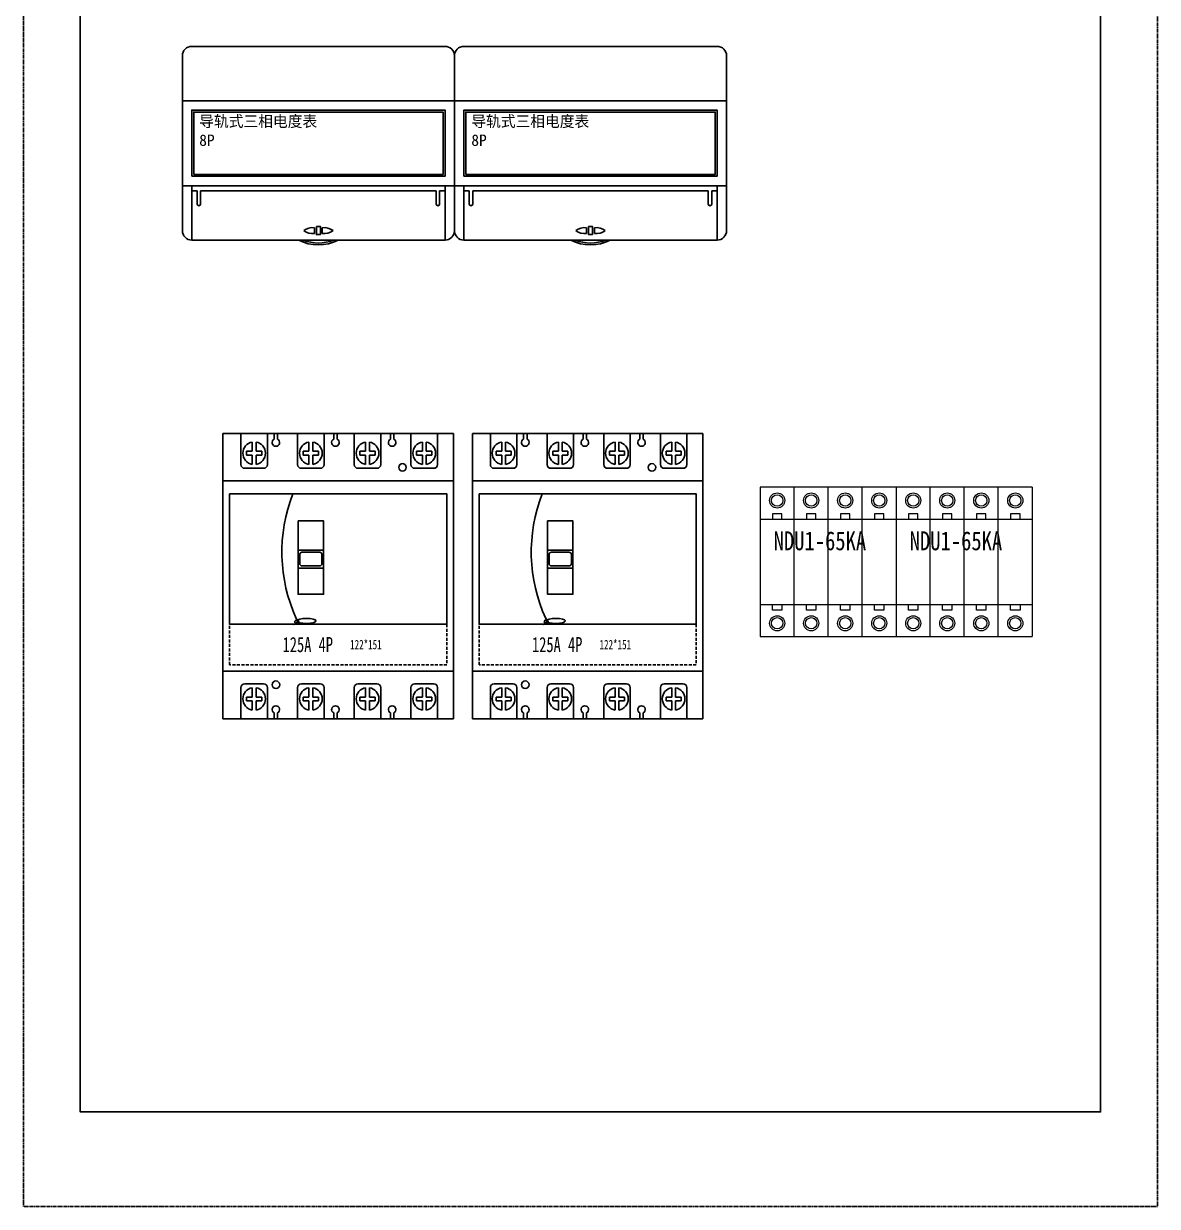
# Model space of a CAD drawing. Extents: x 395574 to 396174, y 303886 to 305086.
# Drawn here: x 395574 to 396174, y 303886 to 304511 of the extents above; entities that cross this region are included whole.
import ezdxf
from ezdxf.enums import TextEntityAlignment as Align

# ---------------------------------------------------------------- set-up
doc = ezdxf.new("R2010")
doc.units = 0
doc.header["$MEASUREMENT"] = 0
doc.linetypes.add('DASHED', pattern=[0.75, 0.5, -0.25])
doc.linetypes.add('HIDDEN2', pattern=[4.7625, 3.175, -1.5875])
for name, color, linetype in [('E-UNIV-NOTE', 6, 'Continuous'), ('元件', 7, 'Continuous'), ('布置图', 30, 'Continuous')]:
    doc.layers.add(name, color=color, linetype=linetype)
doc.styles.add('GH-CZC', font='', dxfattribs={"width": 0.7})
doc.styles.add('宋体', font='', dxfattribs={"width": 0.8})
doc.styles.get('GH-CZC').set_extended_font_data('SimSun')
doc.styles.get('宋体').set_extended_font_data('NSimSun')

# ---------------------------------------------------------------- blocks, each defined once
blk = doc.blocks.new('Manufacturer光辉PartName电能表Series导轨式ShellFrameLimitingCurrentRemarkPartTypeMinCurrent1MaxCurrent500PolesMinPower0MaxPower0LibType2DelFlgfalseUpdateDate')
for p, q in [((-67, -24.65), (-64.15, -24.65)), ((-62.36, -24.65), (-31, -24.65)), ((62.36, -24.65), (-31, -24.65)), ((67, -24.65), (64.15, -24.65)), ((-2.07, -45.68), (-2.07, -44.19)), ((-2.07, -45.68), (-2.07, -47.17)), ((2.07, -45.68), (2.07, -44.19)), ((2.07, -45.68), (2.07, -47.17))]:
    blk.add_line(p, q)
blk.add_lwpolyline([(-67, -50.72), (67, -50.72, 0.414214), (72, -45.72), (72, 46.78, 0.414214), (67, 51.78), (-67, 51.78, 0.414214), (-72, 46.78), (-72, -45.72, 0.414214)], format="xyb", close=True)
for points in [[(-72, -21.97), (72, -21.97), (72, 23.03), (-72, 23.03)], [(-67, -16.97), (67, -16.97), (67, 18.03), (-67, 18.03)], [(-66, -15.97), (66, -15.97), (66, 17.03), (-66, 17.03)], [(-67, -50.72), (67, -50.72), (67, -21.97), (-67, -21.97)], [(-1.05, -43.51), (1.05, -43.51), (1.05, -47.85), (-1.05, -47.85)]]:
    blk.add_lwpolyline(points, close=True)
for points in [[(-64.15, -31.68), (-64.15, -24.65)], [(-62.36, -24.65), (-62.36, -31.68)], [(62.36, -24.65), (62.36, -31.68)], [(64.15, -31.68), (64.15, -24.65)]]:
    blk.add_lwpolyline(points)
for centre, radius, start, end in [((-63.26, -31.68), 0.9, 180, 0), ((63.26, -31.68), 0.9, 180, 0), ((-3.11, -51.85), 7.73, 82.24885, 127.05814), ((-3.11, -39.52), 7.73, 232.94186, 277.75115), ((3.11, -51.85), 7.73, 52.94186, 97.75115), ((3.11, -39.52), 7.73, 262.24885, 307.05814), ((0, -30.87), 22.43, 242.26894, 297.73106), ((0, -30.87), 21.43, 247.88718, 292.11282)]:
    blk.add_arc(centre, radius, start, end)
at = {"insert": (-63.07, 15.13), "char_height": 6, "width": 68.4463, "attachment_point": 1}
blk.add_mtext('导轨式三相电度表\\P8P', dxfattribs=at)
blk = doc.blocks.new('Manufacturer光辉PartName塑壳断路器Series4PShellFrameLimitingCurrentRemarkPartTypeMinCurrent16MaxCurrent125Poles4PMinPower0MaxPower0LibType2DelFlgfalseUpdateDate')
at = {"layer": '元件', "color": 0, "transparency": 33554687}
for p, q in [((-51.5, 75.5), (-51.5, 59)), ((-37.5, 75.5), (-37.5, 59)), ((-33.9, 72.43), (-33.9, 75.5)), ((-32.1, 72.43), (-32.1, 75.5)), ((-21.5, 75.5), (-21.5, 59)), ((-7.5, 75.5), (-7.5, 59)), ((-2.4, 72.43), (-2.4, 75.5)), ((-0.6, 72.43), (-0.6, 75.5)), ((8.5, 75.5), (8.5, 59)), ((22.5, 75.5), (22.5, 59)), ((27.6, 72.43), (27.6, 75.5)), ((29.4, 72.43), (29.4, 75.5)), ((38.5, 75.5), (38.5, 59)), ((52.5, 75.5), (52.5, 59)), ((-45.5, 66), (-45.5, 70.92)), ((-43.5, 66), (-43.5, 70.92)), ((-15.5, 66), (-15.5, 70.92)), ((-13.5, 66), (-13.5, 70.92)), ((14.5, 66), (14.5, 70.92)), ((16.5, 66), (16.5, 70.92)), ((44.5, 66), (44.5, 70.92)), ((46.5, 66), (46.5, 70.92)), ((-48.5, 64), (-48.5, 66)), ((-48.5, 66), (-45.5, 66)), ((-48.5, 64), (-45.5, 64)), ((-45.5, 59.08), (-45.5, 64)), ((-43.5, 66), (-40.5, 66)), ((-43.5, 64), (-40.5, 64)), ((-43.5, 59.08), (-43.5, 64)), ((-40.5, 64), (-40.5, 66)), ((-18.5, 66), (-15.5, 66)), ((-18.5, 64), (-18.5, 66)), ((-18.5, 64), (-15.5, 64)), ((-15.5, 59.08), (-15.5, 64)), ((-13.5, 66), (-10.5, 66)), ((-13.5, 59.08), (-13.5, 64)), ((-13.5, 64), (-10.5, 64)), ((-10.5, 64), (-10.5, 66)), ((11.5, 64), (11.5, 66)), ((11.5, 66), (14.5, 66)), ((11.5, 64), (14.5, 64)), ((14.5, 59.08), (14.5, 64)), ((16.5, 66), (19.5, 66)), ((16.5, 64), (19.5, 64)), ((16.5, 59.08), (16.5, 64)), ((19.5, 64), (19.5, 66)), ((41.5, 64), (41.5, 66)), ((41.5, 66), (44.5, 66)), ((41.5, 64), (44.5, 64)), ((44.5, 59.08), (44.5, 64)), ((46.5, 66), (49.5, 66)), ((46.5, 64), (49.5, 64)), ((46.5, 59.08), (46.5, 64)), ((49.5, 64), (49.5, 66)), ((-39.5, 57), (-49.5, 57)), ((-9.5, 57), (-19.5, 57)), ((20.5, 57), (10.5, 57)), ((50.5, 57), (40.5, 57)), ((-61, 50.39), (61, 50.39)), ((-61, -50.39), (61, -50.39)), ((-51.5, -75.5), (-51.5, -59)), ((-39.5, -57), (-49.5, -57)), ((-45.5, -59.08), (-45.5, -64)), ((-43.5, -59.08), (-43.5, -64)), ((-37.5, -75.5), (-37.5, -59)), ((-21.5, -75.5), (-21.5, -59)), ((-9.5, -57), (-19.5, -57)), ((-15.5, -59.08), (-15.5, -64)), ((-13.5, -59.08), (-13.5, -64)), ((-7.5, -75.5), (-7.5, -59)), ((8.5, -75.5), (8.5, -59)), ((20.5, -57), (10.5, -57)), ((14.5, -59.08), (14.5, -64)), ((16.5, -59.08), (16.5, -64)), ((22.5, -75.5), (22.5, -59)), ((38.5, -75.5), (38.5, -59)), ((50.5, -57), (40.5, -57)), ((44.5, -59.08), (44.5, -64)), ((46.5, -59.08), (46.5, -64)), ((52.5, -75.5), (52.5, -59)), ((-48.5, -64), (-45.5, -64)), ((-48.5, -64), (-48.5, -66)), ((-48.5, -66), (-45.5, -66)), ((-45.5, -66), (-45.5, -70.92)), ((-43.5, -64), (-40.5, -64)), ((-43.5, -66), (-40.5, -66)), ((-43.5, -66), (-43.5, -70.92)), ((-40.5, -64), (-40.5, -66)), ((-18.5, -64), (-18.5, -66)), ((-18.5, -64), (-15.5, -64)), ((-18.5, -66), (-15.5, -66)), ((-15.5, -66), (-15.5, -70.92)), ((-13.5, -64), (-10.5, -64)), ((-13.5, -66), (-13.5, -70.92)), ((-13.5, -66), (-10.5, -66)), ((-10.5, -64), (-10.5, -66)), ((11.5, -64), (14.5, -64)), ((11.5, -64), (11.5, -66)), ((11.5, -66), (14.5, -66)), ((14.5, -66), (14.5, -70.92)), ((16.5, -64), (19.5, -64)), ((16.5, -66), (19.5, -66)), ((16.5, -66), (16.5, -70.92)), ((19.5, -64), (19.5, -66)), ((41.5, -64), (41.5, -66)), ((41.5, -64), (44.5, -64)), ((41.5, -66), (44.5, -66)), ((44.5, -66), (44.5, -70.92)), ((46.5, -64), (49.5, -64)), ((46.5, -66), (46.5, -70.92)), ((46.5, -66), (49.5, -66)), ((49.5, -64), (49.5, -66)), ((-33.9, -72.43), (-33.9, -75.5)), ((-32.1, -72.43), (-32.1, -75.5)), ((-2.4, -72.43), (-2.4, -75.5)), ((-0.6, -72.43), (-0.6, -75.5)), ((27.6, -72.43), (27.6, -75.5)), ((29.4, -72.43), (29.4, -75.5))]:
    blk.add_line(p, q, dxfattribs=at)
for points in [[(-61, -75.5), (-61, 75.5)], [(-61, 75.5), (61, 75.5)], [(61, 75.5), (61, -75.5)], [(61, -75.5), (-61, -75.5)]]:
    blk.add_lwpolyline(points, dxfattribs=at)
for points in [[(-57.5, 43.5), (57.5, 43.5), (57.5, -25.5), (-57.5, -25.5)], [(-21.22, 29.14), (-7.78, 29.14), (-7.78, -9.6), (-21.22, -9.6)], [(-21.22, 13.76), (-7.78, 13.76), (-7.78, 4.24), (-21.22, 4.24)]]:
    blk.add_lwpolyline(points, close=True, dxfattribs=at)
blk.add_lwpolyline([(-19.19, 12.61), (-9.81, 12.61, -0.414214), (-8.61, 11.41), (-8.61, 6.59, -0.414214), (-9.81, 5.39), (-19.19, 5.39, -0.414214), (-20.39, 6.59), (-20.39, 11.41, -0.414214)], format="xyb", close=True, dxfattribs=at)
at = {"layer": '元件', "color": 0, "linetype": 'HIDDEN2', "ltscale": 0.5, "transparency": 33554687}
blk.add_lwpolyline([(-57.5, -25.5), (57.5, -25.5), (57.5, -47), (-57.5, -47)], close=True, dxfattribs=at)
at = {"layer": '元件', "color": 0, "linetype": 'ByBlock', "transparency": 33554687}
for centre in [(34, 57.5), (-33, -57.5)]:
    blk.add_circle(centre, 2, dxfattribs=at)
at = {"layer": '元件', "color": 0, "transparency": 33554687}
blk.add_circle((-21.96, -24.22), 1.02, dxfattribs=at)
for centre, radius, start, end in [((-44.5, 65), 6, 99.59407, 260.40593), ((-44.5, 65), 6, 279.59407, 80.40593), ((-33, 70.65), 2, 116.839, 63.161), ((-14.5, 65), 6, 99.59407, 260.40593), ((-14.5, 65), 6, 279.59407, 80.40593), ((-1.5, 70.65), 2, 116.839, 63.161), ((15.5, 65), 6, 99.59407, 260.40593), ((15.5, 65), 6, 279.59407, 80.40593), ((28.5, 70.65), 2, 116.839, 63.161), ((45.5, 65), 6, 99.59407, 260.40593), ((45.5, 65), 6, 279.59407, 80.40593), ((-49.5, 59), 2, 180, 270), ((-39.5, 59), 2, 270, 0), ((-19.5, 59), 2, 180, 270), ((-9.5, 59), 2, 270, 0), ((10.5, 59), 2, 180, 270), ((20.5, 59), 2, 270, 0), ((40.5, 59), 2, 180, 270), ((50.5, 59), 2, 270, 0), ((54.93, 12.69), 84.78, 158.68595, 204.5341), ((-23.47, -23.79), 1.8, 251.32959, 44.89647), ((-49.5, -59), 2, 90, 180), ((-44.5, -65), 6, 99.59407, 260.40593), ((-44.5, -65), 6, 279.59407, 80.40593), ((-39.5, -59), 2, 0, 90), ((-19.5, -59), 2, 90, 180), ((-14.5, -65), 6, 99.59407, 260.40593), ((-14.5, -65), 6, 279.59407, 80.40593), ((-9.5, -59), 2, 0, 90), ((10.5, -59), 2, 90, 180), ((15.5, -65), 6, 99.59407, 260.40593), ((15.5, -65), 6, 279.59407, 80.40593), ((20.5, -59), 2, 0, 90), ((40.5, -59), 2, 90, 180), ((45.5, -65), 6, 99.59407, 260.40593), ((45.5, -65), 6, 279.59407, 80.40593), ((50.5, -59), 2, 0, 90), ((-33, -70.65), 2, 296.839, 243.161), ((-1.5, -70.65), 2, 296.839, 243.161), ((28.5, -70.65), 2, 296.839, 243.161)]:
    blk.add_arc(centre, radius, start, end, dxfattribs=at)
blk.add_ellipse((-16.79, -23.74), major_axis=(-5, 0), ratio=0.263531, dxfattribs=at)
at = {"layer": '元件', "color": 0, "transparency": 33554687, "width": 0.7}
blk.add_text('125A 4P', height=8, dxfattribs=at).set_placement((-29.45, -36.25), align=Align.MIDDLE_LEFT)
at = {"layer": '元件', "color": 0, "transparency": 33554687, "style": 'GH-CZC', "width": 0.7}
blk.add_text('122*151', height=5, dxfattribs=at).set_placement((14.63, -36.25), align=Align.MIDDLE_CENTER)
blk = doc.blocks.new('Manufacturer上海良信PartName电涌保护器SeriesNDU1ShellFrameLimitingCurrentRemarkPartTypeMinCurrent0MaxCurrent0Poles4PMinPower0MaxPower0LibType3DelFlgfalseUpdateDate2023-01-0100000')
at = {"color": 7, "linetype": 'Continuous', "lineweight": 15}
for p, q in [((-18, 39.5), (-36, 39.5)), ((-36, 39.5), (-36, 22.5)), ((-18, 22.5), (-18, 39.5)), ((36, 39.5), (-18, 39.5)), ((0, 22.5), (0, 39.5)), ((18, 22.5), (18, 39.5)), ((36, 39.5), (36, 22.5)), ((-24.5, 25.5), (-29.5, 25.5)), ((-29.5, 25.5), (-29.5, 22.5)), ((-24.5, 22.5), (-24.5, 25.5)), ((-6.5, 25.5), (-11.5, 25.5)), ((-11.5, 25.5), (-11.5, 22.5)), ((-6.5, 22.5), (-6.5, 25.5)), ((11.5, 25.5), (6.5, 25.5)), ((6.5, 25.5), (6.5, 22.5)), ((11.5, 22.5), (11.5, 25.5)), ((29.5, 25.5), (24.5, 25.5)), ((24.5, 25.5), (24.5, 22.5)), ((29.5, 22.5), (29.5, 25.5)), ((-36, 22.5), (-36, -22.5)), ((-18, 22.5), (-36, 22.5)), ((-18, -22.5), (-18, 22.5)), ((36, 22.5), (-18, 22.5)), ((0, -22.5), (0, 22.5)), ((18, -22.5), (18, 22.5)), ((36, 22.5), (36, -22.5)), ((-36, -22.5), (-18, -22.5)), ((-36, -22.5), (-36, -39.5)), ((-29.5, -25.5), (-29.5, -22.5)), ((-24.5, -22.5), (-24.5, -25.5)), ((-18, -39.5), (-18, -22.5)), ((-18, -22.5), (36, -22.5)), ((-11.5, -25.5), (-11.5, -22.5)), ((-6.5, -22.5), (-6.5, -25.5)), ((0, -39.5), (0, -22.5)), ((6.5, -25.5), (6.5, -22.5)), ((11.5, -22.5), (11.5, -25.5)), ((18, -39.5), (18, -22.5)), ((24.5, -25.5), (24.5, -22.5)), ((29.5, -22.5), (29.5, -25.5)), ((36, -22.5), (36, -39.5)), ((-24.5, -25.5), (-29.5, -25.5)), ((-6.5, -25.5), (-11.5, -25.5)), ((11.5, -25.5), (6.5, -25.5)), ((29.5, -25.5), (24.5, -25.5)), ((-36, -39.5), (-18, -39.5)), ((-18, -39.5), (36, -39.5))]:
    blk.add_line(p, q, dxfattribs=at)
for centre, radius in [((-27, 32.5), 4), ((-27, 32.5), 3), ((-9, 32.5), 4), ((-9, 32.5), 3), ((9, 32.5), 4), ((9, 32.5), 3), ((27, 32.5), 4), ((27, 32.5), 3), ((-27, -32.5), 4), ((-27, -32.5), 3), ((-9, -32.5), 4), ((-9, -32.5), 3), ((9, -32.5), 4), ((9, -32.5), 3), ((27, -32.5), 4), ((27, -32.5), 3)]:
    blk.add_circle(centre, radius, dxfattribs=at)
at = {"layer": 'E-UNIV-NOTE', "style": '宋体', "width": 0.8}
blk.add_text('NDU1-65KA', height=10, dxfattribs=at).set_placement((-28.89, 6.15))

msp = doc.modelspace()

# ---------------------------------------------------------------- linework, layer by layer
at = {"color": 2}
msp.add_lwpolyline([(395603.63, 305035.59), (396143.63, 305035.59), (396143.63, 303935.59), (395603.63, 303935.59)], close=True, dxfattribs=at)
at = {"layer": '布置图', "linetype": 'DASHED'}
msp.add_lwpolyline([(395573.63, 305085.59), (396173.63, 305085.59), (396173.63, 303885.59), (395573.63, 303885.59)], close=True, dxfattribs=at)

# ---------------------------------------------------------------- block references
for name, p in [('Manufacturer光辉PartName电能表Series导轨式ShellFrameLimitingCurrentRemarkPartTypeMinCurrent1MaxCurrent500PolesMinPower0MaxPower0LibType2DelFlgfalseUpdateDate', (395729.63, 304447.59)), ('Manufacturer光辉PartName电能表Series导轨式ShellFrameLimitingCurrentRemarkPartTypeMinCurrent1MaxCurrent500PolesMinPower0MaxPower0LibType2DelFlgfalseUpdateDate', (395873.63, 304447.59)), ('Manufacturer光辉PartName塑壳断路器Series4PShellFrameLimitingCurrentRemarkPartTypeMinCurrent16MaxCurrent125Poles4PMinPower0MaxPower0LibType2DelFlgfalseUpdateDate', (395740.13, 304219.09)), ('Manufacturer光辉PartName塑壳断路器Series4PShellFrameLimitingCurrentRemarkPartTypeMinCurrent16MaxCurrent125Poles4PMinPower0MaxPower0LibType2DelFlgfalseUpdateDate', (395872.13, 304219.09)), ('Manufacturer上海良信PartName电涌保护器SeriesNDU1ShellFrameLimitingCurrentRemarkPartTypeMinCurrent0MaxCurrent0Poles4PMinPower0MaxPower0LibType3DelFlgfalseUpdateDate2023-01-0100000', (395999.44, 304226.58)), ('Manufacturer上海良信PartName电涌保护器SeriesNDU1ShellFrameLimitingCurrentRemarkPartTypeMinCurrent0MaxCurrent0Poles4PMinPower0MaxPower0LibType3DelFlgfalseUpdateDate2023-01-0100000', (396071.44, 304226.58))]:
    msp.add_blockref(name, p)

doc.saveas('drawing.dxf')
